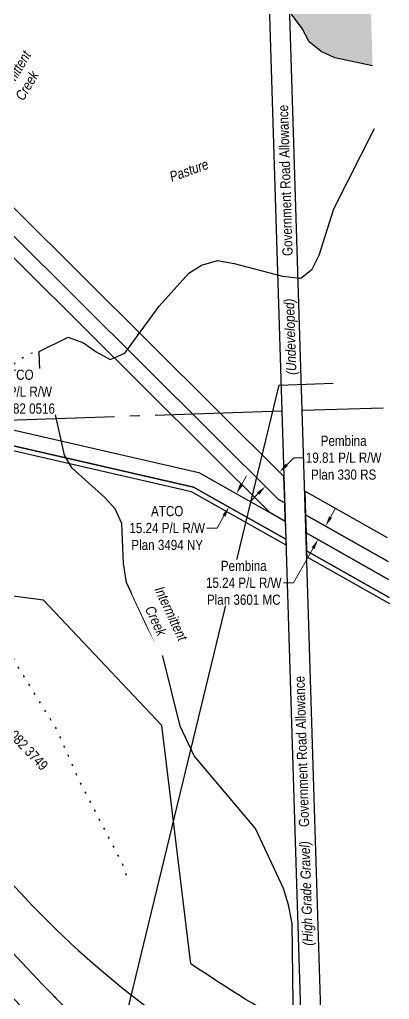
# Model space of a CAD drawing. Extents: x 634962 to 644935, y 5969185 to 5972988.
# Drawn here: x 643063 to 643427, y 5970457 to 5971423 of the extents above; entities that cross this region are included whole.
import ezdxf
from ezdxf.enums import TextEntityAlignment as Align

# ---------------------------------------------------------------- set-up
doc = ezdxf.new("R2010")
doc.units = 0
doc.header["$LTSCALE"] = 5
doc.header["$PDSIZE"] = 0.5
for name, pattern in [('foc-QUARTERLINE', [33, 25, -3, 2, -3]), ('foc-TOPO', [1, 0.2, -0.8]), ('foc-WHEELTRACKS', [2, 0.4, -1.6])]:
    doc.linetypes.add(name, pattern=pattern)
doc.layers.get('Defpoints').update_dxf_attribs({"color": 9})
for name, color, linetype in [('AS-POWER-OH-ATCO PIPELINES', 241, 'foc-OHPOWER'), ('C-RW', 13, 'Continuous'), ('F-RW', 190, 'Continuous'), ('L-QSEC', 8, 'foc-QUARTERLINE'), ('L-ROAD-T', 7, 'Continuous'), ('L-SEC', 7, 'Continuous'), ('L-TITLEDB', 4, 'Continuous'), ('L-TITLEDB-T', 4, 'Continuous'), ('T-CREEK', 160, 'Continuous'), ('T-GENERAL', 48, 'foc-TOPO'), ('T-WATER', 160, 'Continuous'), ('T-WATER-H', 133, 'Continuous'), ('T-WATER-P3', 160, 'foc-WHEELTRACKS'), ('T-WATER-T', 170, 'Continuous')]:
    doc.layers.add(name, color=color, linetype=linetype)
doc.layers.add('AS-TELUS-ATCO PIPELINES', color=7, linetype='foc-TEL', lineweight=9, true_color=0xff9c38)
for name, color, linetype, lineweight in [('C-RW-T', 13, 'Continuous', 9), ('F-RW-T', 190, 'Continuous', 9), ('T-TEXT', 48, 'Continuous', 18)]:
    doc.layers.add(name, color=color, linetype=linetype, lineweight=lineweight)
doc.styles.add('80CG', font='ARIALN.TTF', dxfattribs={"height": 10})
doc.styles.add('80L', font='ARIALN.TTF', dxfattribs={"height": 10})
doc.styles.add('80LS', font='ARIALNI.TTF', dxfattribs={"height": 10})
doc.styles.add('foc-LtypeFont', font='ARIALN.TTF', dxfattribs={"height": 7.35})
doc.linetypes.add('foc-OHPOWER', pattern='A,10,-1,["O/P",foc-LtypeFont,S=0.2,R=0,X=-0.5,Y=-0.75],-3.25', length=14.25)
doc.linetypes.add('foc-TEL', pattern='A,2,-1,["T",foc-LtypeFont,S=0.2,R=0,X=-0.425,Y=-0.75],-1.24,8', length=12.24)
doc.linetypes.add('foc-TOPO-flowdirection-NOLINE', pattern='A,0,[">",foc-LtypeFont,S=0.3,R=0,X=0,Y=-0.945],-20,[">",foc-LtypeFont,S=0.3,R=0,X=0,Y=-0.945],0', length=20)
doc.dimstyles.new('Compass 5 000', dxfattribs={"dimscale": 5, "dimtxt": 9, "dimasz": 2, "dimexe": 0.2, "dimexo": 0.0625, "dimgap": 0.5, "dimtad": 0, "dimtih": 1, "dimtoh": 1, "dimzin": 0, "dimdsep": 46, "dimtxsty": '80CG', "dimcen": 0.1, "dimse1": 1, "dimse2": 1, "dimclrd": 256, "dimclrt": 256, "dimaunit": 1, "dimadec": 4, "dimazin": 0, "dimtfac": 0.06, "dimtofl": 0, "dimtmove": 0, "dimatfit": 1, "dimfxl": 0.2, "dimtolj": 1, "dimtzin": 0, "dimlwd": -1, "dimarcsym": 0})

# ---------------------------------------------------------------- blocks, each defined once
blk = doc.blocks.new('*D386')
at = {"layer": 'C-RW-T', "transparency": 16777216}
for p, q in [((643004.89, 5971024.74), (643012.03, 5971055.87)), ((643012.03, 5971055.87), (643022.03, 5971055.87)), ((642999.29, 5971000.37), (642997.06, 5970990.62))]:
    blk.add_line(p, q, dxfattribs=at)
for points in [[(643003.26, 5971025.11), (643006.51, 5971024.36), (643002.65, 5971014.99)], [(642997.67, 5971000.74), (643000.92, 5971000), (643001.53, 5971010.12)]]:
    blk.add_solid(points, dxfattribs=at)
at = {"layer": 'Defpoints', "color": 0, "transparency": 16777216}
for p in [(642904.28, 5971037.57), (642903.16, 5971032.69), (643002.65, 5971014.99)]:
    blk.add_point(p, dxfattribs=at)
at = {"layer": 'C-RW-T', "transparency": 16777216, "insert": (643060.77, 5971055.87), "char_height": 10, "attachment_point": 5, "style": '80CG', "bg_fill": 3, "box_fill_scale": 1.1, "bg_fill_color": 256, "bg_fill_true_color": 13158600, "bg_fill_transparency": 0}
blk.add_mtext('\\A1;ATCO\\P5.00 P/L R/W\\PPlan 982 0516', dxfattribs=at)
blk = doc.blocks.new('*D399')
at = {"layer": 'Defpoints', "color": 0, "transparency": 16777216}
for p in [(643316.53, 5970979.03), (643318.98, 5970976.59), (643302.56, 5970964.99)]:
    blk.add_point(p, dxfattribs=at)
at = {"layer": 'F-RW-T', "transparency": 16777216}
for p, q in [((643326.03, 5970983.68), (643333.09, 5970990.77)), ((643333.09, 5970990.77), (643343.09, 5970990.77)), ((643297.95, 5970955.47), (643290.9, 5970948.38))]:
    blk.add_line(p, q, dxfattribs=at)
for points in [[(643324.85, 5970984.86), (643327.21, 5970982.51), (643318.98, 5970976.59)], [(643296.77, 5970956.64), (643299.13, 5970954.29), (643305, 5970962.55)]]:
    blk.add_solid(points, dxfattribs=at)
at = {"layer": 'F-RW-T', "transparency": 16777216, "insert": (643382.17, 5970990.77), "char_height": 10, "attachment_point": 5, "style": '80CG'}
blk.add_mtext('\\A1;Pembina\\P19.81 P/L R/W\\PPlan 330 RS', dxfattribs=at)
blk = doc.blocks.new('*D400')
at = {"layer": 'Defpoints', "color": 0, "transparency": 16777216}
for p in [(643320.96, 5970948.01), (643313.47, 5970934.71), (643356.91, 5970910.25)]:
    blk.add_point(p, dxfattribs=at)
at = {"layer": 'F-RW-T', "transparency": 16777216}
for p, q in [((643369.31, 5970932.26), (643374.21, 5970940.98)), ((643352, 5970901.54), (643332.84, 5970867.5)), ((643332.84, 5970867.5), (643322.84, 5970867.5))]:
    blk.add_line(p, q, dxfattribs=at)
for points in [[(643367.85, 5970933.08), (643370.76, 5970931.44), (643364.4, 5970923.55)], [(643350.55, 5970902.35), (643353.46, 5970900.72), (643356.91, 5970910.25)]]:
    blk.add_solid(points, dxfattribs=at)
at = {"layer": 'F-RW-T', "transparency": 16777216, "insert": (643283.75, 5970867.5), "char_height": 10, "attachment_point": 5, "style": '80CG', "bg_fill": 3, "box_fill_scale": 1.1, "bg_fill_color": 256, "bg_fill_true_color": 13158600, "bg_fill_transparency": 0}
blk.add_mtext('\\A1;Pembina\\P15.24 P/L R/W\\PPlan 3601 MC', dxfattribs=at)
blk = doc.blocks.new('*D401')
at = {"layer": 'C-RW-T', "transparency": 16777216}
for p, q in [((643281.47, 5970964.21), (643286.38, 5970972.92)), ((643264.18, 5970933.5), (643257.39, 5970921.45)), ((643257.39, 5970921.45), (643247.39, 5970921.45))]:
    blk.add_line(p, q, dxfattribs=at)
for points in [[(643280.02, 5970965.02), (643282.92, 5970963.39), (643276.56, 5970955.49)], [(643262.73, 5970934.32), (643265.63, 5970932.69), (643269.09, 5970942.22)]]:
    blk.add_solid(points, dxfattribs=at)
at = {"layer": 'Defpoints', "color": 0, "transparency": 16777216}
for p in [(643257.08, 5970966.47), (643249.6, 5970953.19), (643269.09, 5970942.22)]:
    blk.add_point(p, dxfattribs=at)
at = {"layer": 'C-RW-T', "transparency": 16777216, "insert": (643208.31, 5970921.45), "char_height": 10, "attachment_point": 5, "style": '80CG'}
blk.add_mtext('\\A1;ATCO\\P15.24 P/L R/W\\PPlan 3494 NY', dxfattribs=at)

msp = doc.modelspace()

# ---------------------------------------------------------------- hatches: boundary and pattern name
at = {"layer": 'T-WATER-H'}
h = msp.add_hatch(color=256, dxfattribs=at)
h.dxf.hatch_style = 1
h.paths.add_polyline_path([(643396.49, 5971832.329), (643375.061, 5971827.068), (643333.342, 5971818.849), (643328.105, 5971817.817), (643325.342, 5971817.274), (643318.765, 5971815.977), (643298.759, 5971812.036), (643277.427, 5971807.834), (643261.593, 5971800.68), (643249.875, 5971792.2), (643227.265, 5971771.093), (643218.56, 5971758.978), (643212.02, 5971745.094), (643208.503, 5971728.826), (643207.403, 5971707.46), (643210.204, 5971679.743), (643215.488, 5971669.743), (643227.631, 5971598.039), (643233.362, 5971581.965), (643247.221, 5971552.608), (643309.676, 5971458.714), (643323.377, 5971438.115), (643330.75, 5971428.105), (643341.142, 5971413.993), (643348.31, 5971400.788), (643359.985, 5971391.289), (643373.378, 5971385.085), (643410.697, 5971377.096)])

# ---------------------------------------------------------------- linework, layer by layer
at = {"layer": 'AS-POWER-OH-ATCO PIPELINES', "linetype": 'foc-OHPOWER', "flags": 128}
msp.add_lwpolyline([(641674.555, 5972181.047), (641682.343, 5972165.775), (641829.327, 5971876.988, 0.0166797), (641866.307, 5971809.87, 0.0032712), (641874.025, 5971796.982, 0.0005444), (641875.325, 5971794.845, 0.050244), (642015.42, 5971612.068), (643085.555, 5970471.647), (643112.556, 5970444.13), (643136.644, 5970421.546), (643158.781, 5970402.254)], format="xyb", dxfattribs=at)
at = {"layer": 'AS-POWER-OH-ATCO PIPELINES', "flags": 128}
msp.add_lwpolyline([(643350.015, 5970199.974), (643328.746, 5970228.944), (643153.109, 5970227.979), (643120.92, 5970245.85), (643318.594, 5971062.433), (643371.883, 5971064.424)], dxfattribs=at)
at = {"layer": 'AS-TELUS-ATCO PIPELINES'}
msp.add_lwpolyline([(641875.325, 5971794.845, 0.050244), (642015.42, 5971612.068), (643085.555, 5970471.647, 0.0942242), (643344.699, 5970282.919)], format="xyb", dxfattribs=at)
at = {"layer": 'C-RW', "flags": 128}
for points in [[(643324.676, 5970928.401), (643325.231, 5970910.604), (643234.063, 5970961.941), (642624.003, 5971101.88), (642605.55, 5971121.737), (643239.616, 5970976.299)], [(643234.063, 5970961.941), (643325.231, 5970910.604), (643325.413, 5970904.765), (643232.241, 5970957.231), (642694.645, 5971080.562), (642667.521, 5971055.051), (642657.312, 5971066.036), (642681.428, 5971088.717)]]:
    msp.add_lwpolyline(points, close=True, dxfattribs=at)
for points in [[(643426.511, 5970870.778), (643345.16, 5970916.808), (643345.714, 5970898.988), (643427.069, 5970852.956)], [(643427.069, 5970852.956), (643345.714, 5970898.988), (643345.898, 5970893.142), (643427.252, 5970847.111)]]:
    msp.add_lwpolyline(points, dxfattribs=at)
at = {"layer": 'F-RW', "flags": 128}
for points in [[(643317.854, 5970949.767), (643324.119, 5970946.222), (643323.308, 5970972.285), (641665.936, 5972621.712), (641666.845, 5972592.862)], [(643308.668, 5970937.415), (643324.676, 5970928.401), (643324.119, 5970946.222), (643317.854, 5970949.767), (641666.845, 5972592.862), (641667.056, 5972570.648)]]:
    msp.add_lwpolyline(points, close=True, dxfattribs=at)
for points in [[(643425.229, 5970911.765), (643343.881, 5970957.797), (643344.603, 5970934.63), (643425.954, 5970888.599)], [(643425.954, 5970888.599), (643344.603, 5970934.63), (643345.16, 5970916.808), (643426.511, 5970870.778)]]:
    msp.add_lwpolyline(points, dxfattribs=at)
at = {"layer": 'L-QSEC'}
for p, q in [((643321.257, 5971036.611), (642703.987, 5971016.058)), ((643421.227, 5971039.707), (643341.359, 5971037.234))]:
    msp.add_line(p, q, dxfattribs=at)
at = {"layer": 'L-SEC'}
for p, q in [((643308.78, 5971437.084), (643321.257, 5971036.611)), ((643341.359, 5971037.234), (643328.882, 5971437.724)), ((643321.257, 5971036.611), (643333.834, 5970633.833)), ((643353.936, 5970634.467), (643341.359, 5971037.234)), ((643333.834, 5970633.833), (643346.41, 5970231.053)), ((643366.511, 5970231.701), (643353.936, 5970634.467))]:
    msp.add_line(p, q, dxfattribs=at)
at = {"layer": 'L-TITLEDB'}
for points in [[(643345.761, 5970249.184, -0.0985904), (643063.54, 5970450.971), (642577.027, 5970969.94), (642566.764, 5970980.873), (642538.819, 5971010.646), (642517.007, 5971009.917), (642516.226, 5971034.714), (642514.617, 5971036.428), (642504.189, 5971047.538), (641993.448, 5971591.445, -0.0539029), (641840.804, 5971793.79, -0.0168429), (641802.462, 5971863.323), (641676.806, 5972110.151), (641674.555, 5972181.047), (641682.343, 5972165.775), (641829.327, 5971876.988, 0.0166816), (641866.307, 5971809.87, 0.0032712), (641874.025, 5971796.982, 0.0005444), (641875.325, 5971794.845, 0.050244), (642015.42, 5971612.068), (643085.556, 5970471.647, 0.0942242), (643344.7, 5970282.919)], [(641928.442, 5971796.458, 0.0442421), (642048.704, 5971643.311), (642397.143, 5971272.395), (642512.613, 5971149.409), (642559.515, 5971099.441), (642569.943, 5971088.333), (642622.023, 5971032.847), (642632.286, 5971021.913), (642639.7, 5971014.015), (642772.371, 5970872.514), (643067.876, 5970557.378, 0.0924396), (643342.408, 5970355.835), (643344.699, 5970282.919, -0.0942242), (643085.555, 5970471.647), (642015.42, 5971612.068, -0.050244), (641875.325, 5971794.845)]]:
    msp.add_lwpolyline(points, format="xyb", close=True, dxfattribs=at)
for points in [[(641682.342, 5972165.775), (641829.327, 5971876.988, 0.0166797), (641866.307, 5971809.871, 0.0032712), (641874.024, 5971796.982, 0.000534), (641875.325, 5971794.845), (641928.442, 5971796.458, 0.0442421), (642048.704, 5971643.311), (642397.143, 5971272.395), (642512.613, 5971149.409), (642559.515, 5971099.441), (642569.943, 5971088.333), (642622.023, 5971032.847), (642632.286, 5971021.913), (642639.7, 5971014.015), (642772.371, 5970872.514), (643067.876, 5970557.378, 0.0924396), (643342.408, 5970355.835)], [(643340.245, 5970425.07, -0.0243055), (643231.737, 5970492.048), (643203.117, 5970726.764), (643086.394, 5970850.33), (642844.123, 5970882.3), (642806.633, 5970920.782), (642814.234, 5970927.972), (642795.002, 5970948.323), (642780.479, 5970934.586), (642703.907, 5971016.143), (642700.33, 5971019.955), (642667.521, 5971055.051), (642657.312, 5971066.036), (642624.003, 5971101.88), (642605.549, 5971121.737), (642595.09, 5971132.814), (642510.313, 5971222.6), (642149.803, 5971604.034), (642086.186, 5971671.482, -0.0374688), (641983.844, 5971798.14, -0.0523491), (641874.338, 5971997.596)]]:
    msp.add_lwpolyline(points, format="xyb", dxfattribs=at)
at = {"layer": 'T-CREEK'}
for points in [[(643082.08, 5971095.652), (643110.781, 5971109.482), (643125.814, 5971104.062), (643138.307, 5971095.014), (643151.984, 5971087.685), (643166.477, 5971094.008), (643200.25, 5971140.173), (643229.685, 5971172.604), (643241.962, 5971180.569), (643257.843, 5971185.096), (643274.261, 5971182.3), (643322.008, 5971169.907), (643339.897, 5971167.649), (643350.995, 5971176.699), (643357.904, 5971190.359), (643372.348, 5971235.975), (643412.628, 5971315.246)], [(643332.594, 5970453.2), (643331.427, 5970531.628), (643327.985, 5970550.12), (643322.842, 5970566.393), (643295.41, 5970625.477), (643235.037, 5970697.078), (643221.189, 5970726.199), (643204.039, 5970795.256), (643188.909, 5970823.605), (643168.232, 5970867.855), (643165.257, 5970886.605), (643163.536, 5970925.892), (643156.917, 5970940.315), (643146.719, 5970951.664), (643114.604, 5970980.577), (643107.095, 5970993.352), (643095.317, 5971046.385), (643082.832, 5971077.231), (643082.08, 5971095.652)]]:
    msp.add_lwpolyline(points, dxfattribs=at)
at = {"layer": 'T-CREEK', "linetype": 'foc-TOPO-flowdirection-NOLINE', "flags": 128}
msp.add_lwpolyline([(643399.389, 5970112.639), (643343.783, 5970153.853), (643334.817, 5970165.732), (643327.439, 5970179.705), (643301.59, 5970259.995), (643301.308, 5970278.616), (643308.917, 5970313.206), (643308.276, 5970333.307), (643309.851, 5970351.826), (643317.374, 5970385.575), (643323.818, 5970398.916), (643328.72, 5970414.882), (643332.594, 5970453.2), (643331.427, 5970531.628), (643327.985, 5970550.12), (643322.842, 5970566.393), (643295.41, 5970625.477), (643235.037, 5970697.078), (643221.189, 5970726.199), (643204.039, 5970795.256), (643188.909, 5970823.605), (643168.232, 5970867.855), (643165.257, 5970886.605), (643163.536, 5970925.892), (643156.917, 5970940.315), (643146.719, 5970951.664), (643114.604, 5970980.577), (643107.095, 5970993.352), (643095.317, 5971046.385), (643082.832, 5971077.231), (643082.08, 5971095.652), (643110.781, 5971109.482), (643125.814, 5971104.062), (643138.307, 5971095.014), (643151.984, 5971087.685), (643166.477, 5971094.008), (643200.25, 5971140.173), (643229.685, 5971172.604), (643241.962, 5971180.569), (643257.843, 5971185.096), (643274.261, 5971182.3), (643322.008, 5971169.907), (643339.897, 5971167.649), (643350.995, 5971176.699), (643357.904, 5971190.359), (643372.348, 5971235.975), (643412.628, 5971315.246)], dxfattribs=at)
at = {"layer": 'T-WATER', "flags": 128}
msp.add_lwpolyline([(643410.697, 5971377.096), (643373.378, 5971385.085), (643359.985, 5971391.289), (643348.31, 5971400.788), (643341.142, 5971413.993), (643330.75, 5971428.105)], dxfattribs=at)
at = {"layer": 'T-WATER-P3', "flags": 128}
msp.add_lwpolyline([(643168.114, 5970579.214), (643164.295, 5970590.824), (643119.314, 5970677.504), (643100.052, 5970722.227), (643058.804, 5970789.111), (643051.653, 5970804.825), (643036.404, 5970853.655), (643016.186, 5970896.907), (642997.572, 5970944.764), (642995.612, 5970963.558), (642998.458, 5970980.155), (643004.089, 5970995.851), (643031.851, 5971051.747), (643048.363, 5971075.947), (643060.492, 5971086.115), (643072.08, 5971093.311), (643075.834, 5971094.189), (643076.981, 5971094.458), (643082.08, 5971095.652)], dxfattribs=at)

# ---------------------------------------------------------------- texts
at = {"layer": 'L-ROAD-T', "style": '80L'}
for rotation, p in [(91.784426, (643324.689, 5971264.083)), (91.788591, (643340.9, 5970701.273))]:
    msp.add_text('Government Road Allowance', height=9.99744, rotation=rotation, dxfattribs=at).set_placement(p, align=Align.MIDDLE_CENTER)
at = {"layer": 'L-TITLEDB-T', "insert": (643018.017, 5970766.806), "char_height": 9.99744, "attachment_point": 1, "rotation": 313.368941, "style": '80L'}
msp.add_mtext_dynamic_manual_height_columns(' Road Plan 082 3749', width=107.25573, gutter_width=50.013, heights=[0], dxfattribs=at)
at = {"layer": 'T-GENERAL', "insert": (643223.935, 5971277.208), "char_height": 9.99744, "attachment_point": 1, "rotation": 20, "style": '80L'}
msp.add_mtext_dynamic_manual_height_columns('\\pi-15.387;{\\fArial Narrow|b0|i1|c0|p34;Pasture}', width=7.85945, gutter_width=50.003, heights=[0], dxfattribs=at)
at = {"layer": 'T-TEXT', "style": '80LS'}
for s, rotation, p in [('(Undeveloped)', 91.784426, (643329.489, 5971110.01)), ('(High Grade Gravel)', 91.788591, (643345.268, 5970561.377))]:
    msp.add_text(s, height=9.99744, rotation=rotation, dxfattribs=at).set_placement(p, align=Align.MIDDLE_CENTER)

# ---------------------------------------------------------------- dimensions: what is measured, and where the dimension line sits
at = {"layer": 'C-RW-T', "color": 6}
dim = msp.add_linear_dim(base=(643269.089, 5970942.218), p1=(643257.078, 5970966.467), p2=(643249.602, 5970953.191), angle=240.615702, text='ATCO\\P15.24 P/L R/W\\PPlan 3494 NY', dimstyle='Compass 5 000', dxfattribs=at)
dim.commit()
dim.dimension.update_dxf_attribs({"geometry": '*D401', "text_midpoint": (643208.305, 5970921.445), "dimtype": 161})
at = {"layer": 'F-RW-T', "color": 6}
dim = msp.add_aligned_dim(p1=(643302.558, 5970964.99), p2=(643316.531, 5970979.03), distance=-3.452, text='Pembina\\P19.81 P/L R/W\\PPlan 330 RS', dimstyle='Compass 5 000', dxfattribs=at)
dim.commit()
dim.dimension.update_dxf_attribs({"geometry": '*D399', "text_midpoint": (643382.172, 5970990.771)})

# ---------------------------------------------------------------- next in the draw order: texts
at = {"layer": 'T-WATER-T', "char_height": 9.99424, "attachment_point": 1, "style": '80L', "bg_fill": 2}
for s, width, insert, rotation in [('\\pi19.824;{\\fArial Narrow|b0|i1|c0|p34;Intermittent\\P\\pi33.357;Creek}', 96.81923, (643026.668, 5971326.859), 59.276855), ('\\pi0.3409;{\\fArial Narrow|b0|i1|c0|p34;Intermittent\\P\\pi13.873;Creek}', 57.85213, (643204.408, 5970865.632), 295.045724)]:
    msp.add_mtext_dynamic_manual_height_columns(s, width=width, gutter_width=50.013, heights=[0], dxfattribs=dict(at, insert=insert, rotation=rotation))

# ---------------------------------------------------------------- next in the draw order: dimensions: what is measured, and where the dimension line sits
at = {"layer": 'C-RW-T'}
dim = msp.add_linear_dim(base=(643002.649, 5971014.989), p1=(642903.165, 5971032.694), p2=(642904.283, 5971037.566), angle=77.073141, text='ATCO\\P5.00 P/L R/W\\PPlan 982 0516', dimstyle='Compass 5 000', override={"dimtfill": 1}, dxfattribs=at)
dim.commit()
dim.dimension.update_dxf_attribs({"geometry": '*D386', "text_midpoint": (643060.766, 5971055.866), "dimtype": 161})
at = {"layer": 'F-RW-T', "color": 6}
dim = msp.add_linear_dim(base=(643356.911, 5970910.25), p1=(643320.956, 5970948.012), p2=(643313.468, 5970934.713), angle=240.616253, text='Pembina\\P15.24 P/L R/W\\PPlan 3601 MC', dimstyle='Compass 5 000', override={"dimtfill": 1}, dxfattribs=at)
dim.commit()
dim.dimension.update_dxf_attribs({"geometry": '*D400', "text_midpoint": (643283.753, 5970867.501), "dimtype": 161})

doc.saveas('drawing.dxf')
